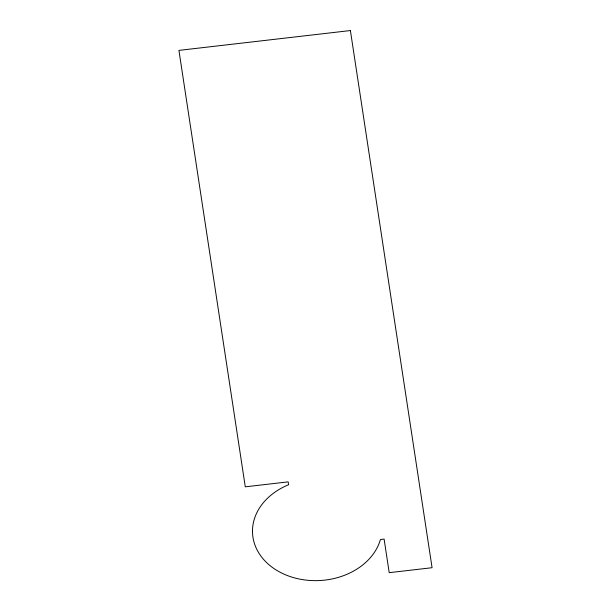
<?xml version="1.0" encoding="UTF-8"?>
<svg xmlns="http://www.w3.org/2000/svg" width="611" height="611" viewBox="0 0 611 611"><rect width="100%" height="100%" fill="white"/><g stroke="black" fill="none" stroke-linecap="round" stroke-linejoin="round"><path stroke-width="0.92" d="M350.401 30.55L178.924 50.385L245.286 486.83L288.155 481.865L288.591 484.744A64.797 50.85 -3.3 0 0 277.195 570.613A64.797 50.85 -3.3 0 0 380.424 539.521L384.105 539.093L389.207 572.667L432.076 567.711L350.401 30.55"/></g></svg>
